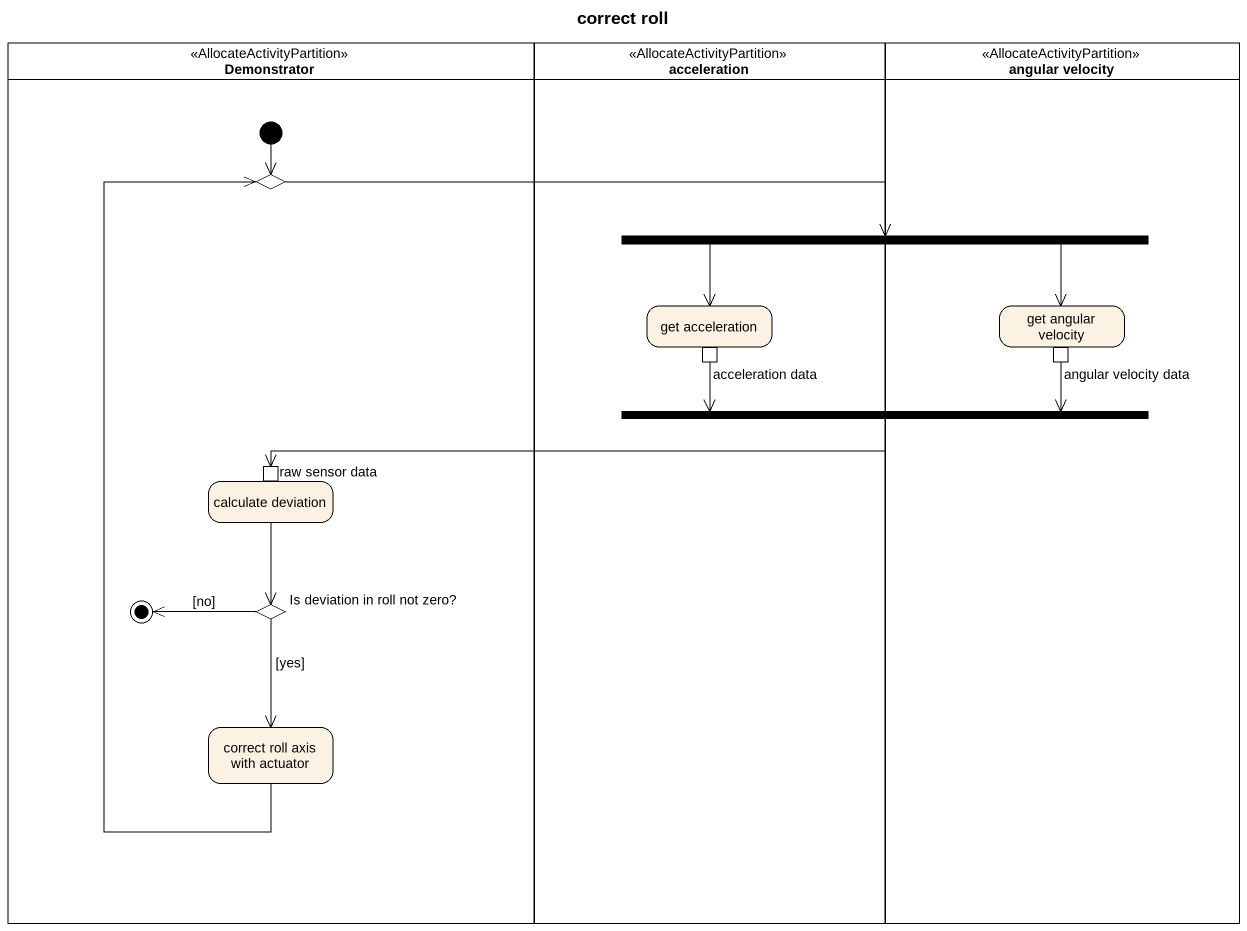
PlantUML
@startuml
title correct roll
hide empty description
state Demonstrator <<AllocateActivityPartition>> {
  state choice1 <<choice>>
  state "calculate deviation" as calculate_deviation {
    state "raw sensor data" as raw_sensor_data <<inputPin>>
  }
  state "Is deviation in roll not zero?" as Is_deviation_in_roll_not <<choice>>
  state "correct roll axis with actuator" as correct_roll_axis_with
  [*] --> choice1
  Is_deviation_in_roll_not -left-> [*] : [no]
}
state acceleration <<AllocateActivityPartition>> {
  state "get acceleration" as get_acceleration {
    state "acceleration data" as acceleration_data <<outputPin>>
  }
}
state "angular velocity" as angular_velocity <<AllocateActivityPartition>> {
  state "get angular velocity" as get_angular_velocity {
    state "angular velocity data" as angular_velocity_data <<outputPin>>
  }
}
state fork1 <<fork>>
state fork2 <<join>>
choice1 -right-> fork1
fork1 -left-> get_acceleration
fork1 -right-> get_angular_velocity
acceleration_data -right-> fork2
angular_velocity_data -left-> fork2
fork2 -left-> raw_sensor_data
calculate_deviation --> Is_deviation_in_roll_not
Is_deviation_in_roll_not --> correct_roll_axis_with : [yes]
correct_roll_axis_with -up-> choice1
@enduml
